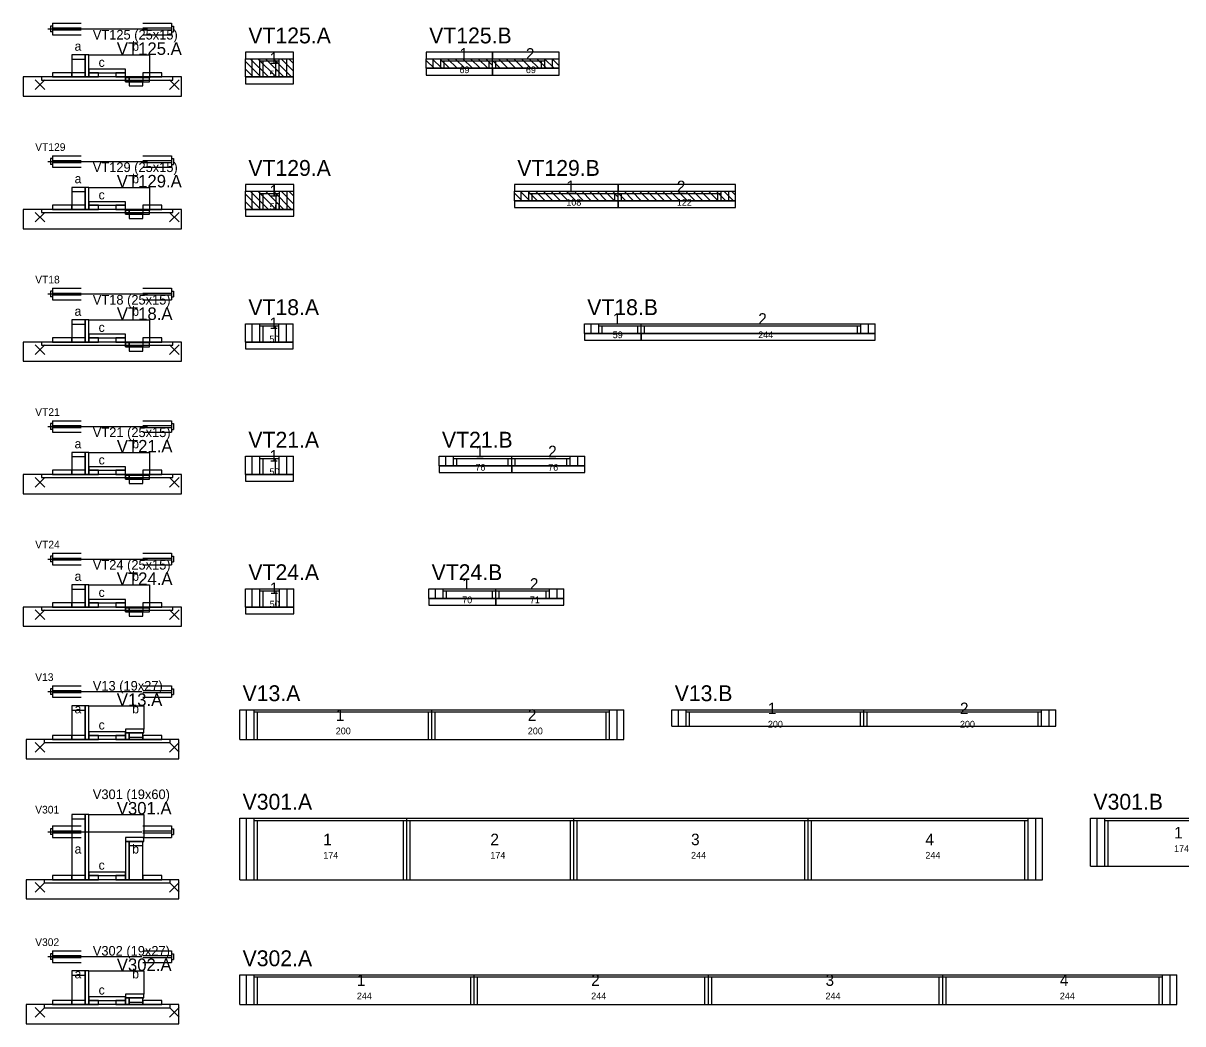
# Model space of a CAD drawing. Header units: metres. Extents: x -10 to 74425, y -2037 to 26.
# Drawn here: x 12252 to 13459, y -2008 to -966 of the extents above; entities that cross this region are included whole.
import ezdxf

# ---------------------------------------------------------------- set-up
doc = ezdxf.new("R2010")
doc.units = ezdxf.units.M
doc.layers.add('LABELS', color=3, linetype='Continuous')
doc.layers.add('VIGAS', color=7, linetype='Continuous')

msp = doc.modelspace()

# ---------------------------------------------------------------- linework, layer by layer
at = {"layer": 'VIGAS'}
for p, q in [((12282, -966), (12312, -966)), ((12282, -966), (12282, -978)), ((12376, -966), (12406, -966)), ((12406, -966), (12406, -978)), ((12277, -972), (12381, -972)), ((12280, -969), (12280, -975)), ((12282, -969), (12280, -969)), ((12282, -975), (12280, -975)), ((12282, -971), (12312, -971)), ((12282, -973), (12312, -973)), ((12282, -978), (12312, -978)), ((12376, -971), (12406, -971)), ((12376, -973), (12406, -973)), ((12376, -978), (12406, -978)), ((12406, -969), (12408, -969)), ((12406, -975), (12408, -975)), ((12408, -969), (12408, -975)), ((12483, -1003), (12533, -1003)), ((12483, -1022), (12483, -1003)), ((12499, -1022), (12483, -1006)), ((12491, -1022), (12483, -1014)), ((12507, -1022), (12488, -1003)), ((12490, -1022), (12490, -1003)), ((12515, -1022), (12496, -1003)), ((12498, -1022), (12498, -1003)), ((12498, -1005.2), (12518, -1005.2)), ((12501.5, -1022), (12501.5, -1005.2)), ((12523, -1022), (12504, -1003)), ((12531, -1022), (12512, -1003)), ((12514.5, -1022), (12514.5, -1005.2)), ((12518, -1022), (12518, -1003)), ((12533, -1016), (12520, -1003)), ((12526, -1022), (12526, -1003)), ((12533, -1008), (12528, -1003)), ((12533, -1022), (12533, -1003)), ((12671.3, -1003), (12740.3, -1003)), ((12671.3, -1013), (12671.3, -1003)), ((12679.3, -1013), (12671.3, -1005)), ((12671.3, -1013), (12740.3, -1013)), ((12671.3, -1013), (12671.3, -1013)), ((12687.3, -1013), (12677.3, -1003)), ((12678.3, -1013), (12678.3, -1003)), ((12695.3, -1013), (12685.3, -1003)), ((12686.3, -1013), (12686.3, -1003)), ((12686.3, -1005.2), (12740.3, -1005.2)), ((12686.3, -1013), (12689.8, -1013)), ((12689.8, -1013), (12689.8, -1005.2)), ((12703.3, -1013), (12693.3, -1003)), ((12711.3, -1013), (12701.3, -1003)), ((12719.3, -1013), (12709.3, -1003)), ((12727.3, -1013), (12717.3, -1003)), ((12735.3, -1013), (12725.3, -1003)), ((12740.3, -1010), (12733.3, -1003)), ((12736.8, -1013), (12736.8, -1005.2)), ((12736.8, -1013), (12740.3, -1013)), ((12740.3, -1013), (12740.3, -1003)), ((12740.3, -1013), (12740.3, -1003)), ((12740.3, -1003), (12809.6, -1003)), ((12740.3, -1013), (12740.3, -1003)), ((12740.3, -1013), (12740.3, -1003)), ((12740.3, -1013), (12740.3, -1003)), ((12748.3, -1013), (12740.3, -1005)), ((12740.3, -1005.2), (12794.6, -1005.2)), ((12740.3, -1013), (12809.6, -1013)), ((12740.3, -1013), (12743.8, -1013)), ((12740.3, -1013), (12740.3, -1013)), ((12743.8, -1013), (12743.8, -1005.2)), ((12756.3, -1013), (12746.3, -1003)), ((12764.3, -1013), (12754.3, -1003)), ((12772.3, -1013), (12762.3, -1003)), ((12780.3, -1013), (12770.3, -1003)), ((12788.3, -1013), (12778.3, -1003)), ((12796.3, -1013), (12786.3, -1003)), ((12791.1, -1013), (12791.1, -1005.2)), ((12791.1, -1013), (12794.6, -1013)), ((12804.3, -1013), (12794.3, -1003)), ((12794.6, -1013), (12794.6, -1003)), ((12809.6, -1010.3), (12802.3, -1003)), ((12802.6, -1013), (12802.6, -1003)), ((12809.6, -1013), (12809.6, -1003)), ((12264, -1035), (12274, -1025)), ((12264, -1025), (12274, -1035)), ((12404, -1035), (12414, -1025)), ((12404, -1025), (12414, -1035)), ((12483, -1022), (12533, -1022)), ((12483, -1022), (12483, -1022)), ((12498, -1022), (12501.5, -1022)), ((12514.5, -1022), (12518, -1022)), ((12277, -1110), (12381, -1110)), ((12280, -1107), (12280, -1113)), ((12282, -1107), (12280, -1107)), ((12282, -1104), (12312, -1104)), ((12282, -1104), (12282, -1116)), ((12282, -1109), (12312, -1109)), ((12376, -1104), (12406, -1104)), ((12376, -1109), (12406, -1109)), ((12406, -1104), (12406, -1116)), ((12406, -1107), (12408, -1107)), ((12408, -1107), (12408, -1113)), ((12282, -1113), (12280, -1113)), ((12282, -1111), (12312, -1111)), ((12282, -1116), (12312, -1116)), ((12376, -1111), (12406, -1111)), ((12376, -1116), (12406, -1116)), ((12406, -1113), (12408, -1113)), ((12483, -1141), (12533.3, -1141)), ((12483, -1160), (12483, -1141)), ((12499, -1160), (12483, -1144)), ((12507, -1160), (12488, -1141)), ((12490, -1160), (12490, -1141)), ((12515, -1160), (12496, -1141)), ((12498, -1160), (12498, -1141)), ((12498, -1143.2), (12518.3, -1143.2)), ((12501.5, -1160), (12501.5, -1143.2)), ((12523, -1160), (12504, -1141)), ((12531, -1160), (12512, -1141)), ((12514.8, -1160), (12514.8, -1143.2)), ((12518.3, -1160), (12518.3, -1141)), ((12533.3, -1154.3), (12520, -1141)), ((12526.3, -1160), (12526.3, -1141)), ((12533.3, -1146.3), (12528, -1141)), ((12533.3, -1160), (12533.3, -1141)), ((12763.1, -1141), (12871.2, -1141)), ((12763.1, -1151), (12763.1, -1141)), ((12771.1, -1151), (12763.1, -1143)), ((12779.1, -1151), (12769.1, -1141)), ((12770.1, -1151), (12770.1, -1141)), ((12787.1, -1151), (12777.1, -1141)), ((12778.1, -1151), (12778.1, -1141)), ((12778.1, -1143.2), (12871.2, -1143.2)), ((12781.6, -1151), (12781.6, -1143.2)), ((12795.1, -1151), (12785.1, -1141)), ((12803.1, -1151), (12793.1, -1141)), ((12811.1, -1151), (12801.1, -1141)), ((12819.1, -1151), (12809.1, -1141)), ((12827.1, -1151), (12817.1, -1141)), ((12835.1, -1151), (12825.1, -1141)), ((12843.1, -1151), (12833.1, -1141)), ((12851.1, -1151), (12841.1, -1141)), ((12859.1, -1151), (12849.1, -1141)), ((12867.1, -1151), (12857.1, -1141)), ((12871.2, -1147.1), (12865.1, -1141)), ((12867.7, -1151), (12867.7, -1143.2)), ((12871.2, -1151), (12871.2, -1141)), ((12871.2, -1151), (12871.2, -1141)), ((12871.2, -1141), (12993.2, -1141)), ((12871.2, -1151), (12871.2, -1141)), ((12871.2, -1151), (12871.2, -1141)), ((12871.2, -1151), (12871.2, -1141)), ((12879.2, -1151), (12871.2, -1143)), ((12871.2, -1143.2), (12978.2, -1143.2)), ((12874.7, -1151), (12874.7, -1143.2)), ((12887.2, -1151), (12877.2, -1141)), ((12895.2, -1151), (12885.2, -1141)), ((12903.2, -1151), (12893.2, -1141)), ((12911.2, -1151), (12901.2, -1141)), ((12919.2, -1151), (12909.2, -1141)), ((12927.2, -1151), (12917.2, -1141)), ((12935.2, -1151), (12925.2, -1141)), ((12943.2, -1151), (12933.2, -1141)), ((12951.2, -1151), (12941.2, -1141)), ((12959.2, -1151), (12949.2, -1141)), ((12967.2, -1151), (12957.2, -1141)), ((12975.2, -1151), (12965.2, -1141)), ((12983.2, -1151), (12973.2, -1141)), ((12974.7, -1151), (12974.7, -1143.2)), ((12978.2, -1151), (12978.2, -1141)), ((12991.2, -1151), (12981.2, -1141)), ((12986.2, -1151), (12986.2, -1141)), ((12993.2, -1145), (12989.2, -1141)), ((12993.2, -1151), (12993.2, -1141)), ((12491, -1160), (12483, -1152)), ((12763.1, -1151), (12871.2, -1151)), ((12763.1, -1151), (12763.1, -1151)), ((12778.1, -1151), (12781.6, -1151)), ((12867.7, -1151), (12871.2, -1151)), ((12871.2, -1151), (12993.2, -1151)), ((12871.2, -1151), (12874.7, -1151)), ((12871.2, -1151), (12871.2, -1151)), ((12974.7, -1151), (12978.2, -1151)), ((12264, -1173), (12274, -1163)), ((12264, -1163), (12274, -1173)), ((12404, -1173), (12414, -1163)), ((12404, -1163), (12414, -1173)), ((12483, -1160), (12533.3, -1160)), ((12483, -1160), (12483, -1160)), ((12498, -1160), (12501.5, -1160)), ((12514.8, -1160), (12518.3, -1160)), ((12282, -1242), (12312, -1242)), ((12282, -1242), (12282, -1254)), ((12376, -1242), (12406, -1242)), ((12406, -1242), (12406, -1254)), ((12277, -1248), (12381, -1248)), ((12280, -1245), (12280, -1251)), ((12282, -1245), (12280, -1245)), ((12282, -1251), (12280, -1251)), ((12282, -1247), (12312, -1247)), ((12282, -1249), (12312, -1249)), ((12282, -1254), (12312, -1254)), ((12376, -1247), (12406, -1247)), ((12376, -1249), (12406, -1249)), ((12376, -1254), (12406, -1254)), ((12406, -1245), (12408, -1245)), ((12406, -1251), (12408, -1251)), ((12408, -1245), (12408, -1251)), ((12483, -1279), (12532.8, -1279)), ((12483, -1298), (12483, -1279)), ((12490, -1298), (12490, -1279)), ((12498, -1298), (12498, -1279)), ((12517.8, -1298), (12517.8, -1279)), ((12525.8, -1298), (12525.8, -1279)), ((12532.8, -1298), (12532.8, -1279)), ((12835.9, -1279), (12894.9, -1279)), ((12835.9, -1289), (12835.9, -1279)), ((12842.9, -1289), (12842.9, -1279)), ((12850.9, -1289), (12850.9, -1279)), ((12894.9, -1289), (12894.9, -1279)), ((12894.9, -1289), (12894.9, -1279)), ((12894.9, -1279), (13138.8, -1279)), ((12894.9, -1289), (12894.9, -1279)), ((12894.9, -1289), (12894.9, -1279)), ((12894.9, -1289), (12894.9, -1279)), ((13123.8, -1289), (13123.8, -1279)), ((13131.8, -1289), (13131.8, -1279)), ((13138.8, -1289), (13138.8, -1279)), ((12498, -1281.2), (12517.8, -1281.2)), ((12501.5, -1298), (12501.5, -1281.2)), ((12514.3, -1298), (12514.3, -1281.2)), ((12835.9, -1289), (12894.9, -1289)), ((12850.9, -1281.2), (12894.9, -1281.2)), ((12850.9, -1289), (12854.4, -1289)), ((12854.4, -1289), (12854.4, -1281.2)), ((12891.4, -1289), (12891.4, -1281.2)), ((12891.4, -1289), (12894.9, -1289)), ((12894.9, -1281.2), (13123.8, -1281.2)), ((12894.9, -1289), (13138.8, -1289)), ((12894.9, -1289), (12898.4, -1289)), ((12898.4, -1289), (12898.4, -1281.2)), ((13120.3, -1289), (13120.3, -1281.2)), ((13120.3, -1289), (13123.8, -1289)), ((12264, -1311), (12274, -1301)), ((12264, -1301), (12274, -1311)), ((12404, -1311), (12414, -1301)), ((12404, -1301), (12414, -1311)), ((12483, -1298), (12532.8, -1298)), ((12498, -1298), (12501.5, -1298)), ((12514.3, -1298), (12517.8, -1298)), ((12277, -1386), (12381, -1386)), ((12280, -1383), (12280, -1389)), ((12282, -1383), (12280, -1383)), ((12282, -1380), (12312, -1380)), ((12282, -1380), (12282, -1392)), ((12282, -1385), (12312, -1385)), ((12282, -1387), (12312, -1387)), ((12376, -1380), (12406, -1380)), ((12376, -1385), (12406, -1385)), ((12376, -1387), (12406, -1387)), ((12406, -1380), (12406, -1392)), ((12406, -1383), (12408, -1383)), ((12408, -1383), (12408, -1389)), ((12282, -1389), (12280, -1389)), ((12282, -1392), (12312, -1392)), ((12376, -1392), (12406, -1392)), ((12406, -1389), (12408, -1389)), ((12483, -1417), (12532.9, -1417)), ((12483, -1436), (12483, -1417)), ((12490, -1436), (12490, -1417)), ((12498, -1436), (12498, -1417)), ((12498, -1419.2), (12517.9, -1419.2)), ((12501.5, -1436), (12501.5, -1419.2)), ((12514.4, -1436), (12514.4, -1419.2)), ((12517.9, -1436), (12517.9, -1417)), ((12525.9, -1436), (12525.9, -1417)), ((12532.9, -1436), (12532.9, -1417)), ((12684.6, -1417), (12760.2, -1417)), ((12684.6, -1427), (12684.6, -1417)), ((12691.6, -1427), (12691.6, -1417)), ((12699.6, -1427), (12699.6, -1417)), ((12699.6, -1419.2), (12760.2, -1419.2)), ((12703.1, -1427), (12703.1, -1419.2)), ((12756.7, -1427), (12756.7, -1419.2)), ((12760.2, -1427), (12760.2, -1417)), ((12760.2, -1427), (12760.2, -1417)), ((12760.2, -1417), (12836.2, -1417)), ((12760.2, -1427), (12760.2, -1417)), ((12760.2, -1427), (12760.2, -1417)), ((12760.2, -1427), (12760.2, -1417)), ((12760.2, -1419.2), (12821.2, -1419.2)), ((12763.7, -1427), (12763.7, -1419.2)), ((12817.7, -1427), (12817.7, -1419.2)), ((12821.2, -1427), (12821.2, -1417)), ((12829.2, -1427), (12829.2, -1417)), ((12836.2, -1427), (12836.2, -1417)), ((12483, -1436), (12532.9, -1436)), ((12498, -1436), (12501.5, -1436)), ((12514.4, -1436), (12517.9, -1436)), ((12684.6, -1427), (12760.2, -1427)), ((12699.6, -1427), (12703.1, -1427)), ((12756.7, -1427), (12760.2, -1427)), ((12760.2, -1427), (12836.2, -1427)), ((12760.2, -1427), (12763.7, -1427)), ((12817.7, -1427), (12821.2, -1427)), ((12264, -1449), (12274, -1439)), ((12264, -1439), (12274, -1449)), ((12404, -1449), (12414, -1439)), ((12404, -1439), (12414, -1449)), ((12280, -1521), (12280, -1527)), ((12282, -1521), (12280, -1521)), ((12282, -1518), (12312, -1518)), ((12282, -1518), (12282, -1530)), ((12376, -1518), (12406, -1518)), ((12406, -1518), (12406, -1530)), ((12406, -1521), (12408, -1521)), ((12408, -1521), (12408, -1527)), ((12277, -1524), (12381, -1524)), ((12282, -1527), (12280, -1527)), ((12282, -1523), (12312, -1523)), ((12282, -1525), (12312, -1525)), ((12282, -1530), (12312, -1530)), ((12376, -1523), (12406, -1523)), ((12376, -1525), (12406, -1525)), ((12376, -1530), (12406, -1530)), ((12406, -1527), (12408, -1527)), ((12483, -1555), (12533.4, -1555)), ((12483, -1574), (12483, -1555)), ((12490, -1574), (12490, -1555)), ((12498, -1574), (12498, -1555)), ((12498, -1557.2), (12518.4, -1557.2)), ((12501.5, -1574), (12501.5, -1557.2)), ((12514.9, -1574), (12514.9, -1557.2)), ((12518.4, -1574), (12518.4, -1555)), ((12526.4, -1574), (12526.4, -1555)), ((12533.4, -1574), (12533.4, -1555)), ((12673.8, -1555), (12743.6, -1555)), ((12673.8, -1565), (12673.8, -1555)), ((12680.8, -1565), (12680.8, -1555)), ((12688.8, -1565), (12688.8, -1555)), ((12688.8, -1557.2), (12743.6, -1557.2)), ((12692.3, -1565), (12692.3, -1557.2)), ((12740.1, -1565), (12740.1, -1557.2)), ((12743.6, -1565), (12743.6, -1555)), ((12743.6, -1565), (12743.6, -1555)), ((12743.6, -1555), (12814.6, -1555)), ((12743.6, -1565), (12743.6, -1555)), ((12743.6, -1565), (12743.6, -1555)), ((12743.6, -1565), (12743.6, -1555)), ((12743.6, -1557.2), (12799.6, -1557.2)), ((12747.1, -1565), (12747.1, -1557.2)), ((12796.1, -1565), (12796.1, -1557.2)), ((12799.6, -1565), (12799.6, -1555)), ((12807.6, -1565), (12807.6, -1555)), ((12814.6, -1565), (12814.6, -1555)), ((12673.8, -1565), (12743.6, -1565)), ((12688.8, -1565), (12692.3, -1565)), ((12740.1, -1565), (12743.6, -1565)), ((12743.6, -1565), (12814.6, -1565)), ((12743.6, -1565), (12747.1, -1565)), ((12796.1, -1565), (12799.6, -1565)), ((12264, -1587), (12274, -1577)), ((12264, -1577), (12274, -1587)), ((12404, -1587), (12414, -1577)), ((12404, -1577), (12414, -1587)), ((12483, -1574), (12533.4, -1574)), ((12498, -1574), (12501.5, -1574)), ((12514.9, -1574), (12518.4, -1574)), ((12277, -1662), (12375, -1662)), ((12280, -1659), (12280, -1665)), ((12282, -1659), (12280, -1659)), ((12282, -1665), (12280, -1665)), ((12282, -1656), (12312, -1656)), ((12282, -1656), (12282, -1668)), ((12282, -1661), (12312, -1661)), ((12282, -1663), (12312, -1663)), ((12376, -1656), (12406, -1656)), ((12376, -1661), (12406, -1661)), ((12376, -1663), (12406, -1663)), ((12406, -1656), (12406, -1668)), ((12406, -1659), (12408, -1659)), ((12406, -1665), (12408, -1665)), ((12408, -1659), (12408, -1665)), ((12282, -1668), (12312, -1668)), ((12376, -1668), (12406, -1668)), ((12477, -1681), (12677, -1681)), ((12477, -1712), (12477, -1681)), ((12484, -1712), (12484, -1681)), ((12492, -1712), (12492, -1681)), ((12492, -1683.2), (12677, -1683.2)), ((12495.5, -1712), (12495.5, -1683.2)), ((12673.5, -1712), (12673.5, -1683.2)), ((12677, -1712), (12677, -1681)), ((12677, -1712), (12677, -1681)), ((12677, -1681), (12877, -1681)), ((12677, -1712), (12677, -1681)), ((12677, -1712), (12677, -1681)), ((12677, -1712), (12677, -1681)), ((12677, -1683.2), (12862, -1683.2)), ((12680.5, -1712), (12680.5, -1683.2)), ((12858.5, -1712), (12858.5, -1683.2)), ((12862, -1712), (12862, -1681)), ((12870, -1712), (12870, -1681)), ((12877, -1712), (12877, -1681)), ((12927, -1681), (13127, -1681)), ((12927, -1698), (12927, -1681)), ((12934, -1698), (12934, -1681)), ((12942, -1698), (12942, -1681)), ((12942, -1683.2), (13127, -1683.2)), ((12945.5, -1698), (12945.5, -1683.2)), ((13123.5, -1698), (13123.5, -1683.2)), ((13127, -1698), (13127, -1681)), ((13127, -1698), (13127, -1681)), ((13127, -1681), (13327, -1681)), ((13127, -1698), (13127, -1681)), ((13127, -1698), (13127, -1681)), ((13127, -1698), (13127, -1681)), ((13127, -1683.2), (13312, -1683.2)), ((13130.5, -1698), (13130.5, -1683.2)), ((13308.5, -1698), (13308.5, -1683.2)), ((13312, -1698), (13312, -1681)), ((13320, -1698), (13320, -1681)), ((13327, -1698), (13327, -1681)), ((12927, -1698), (13127, -1698)), ((12942, -1698), (12945.5, -1698)), ((13123.5, -1698), (13127, -1698)), ((13127, -1698), (13327, -1698)), ((13127, -1698), (13130.5, -1698)), ((13308.5, -1698), (13312, -1698)), ((12477, -1712), (12677, -1712)), ((12492, -1712), (12495.5, -1712)), ((12673.5, -1712), (12677, -1712)), ((12677, -1712), (12877, -1712)), ((12677, -1712), (12680.5, -1712)), ((12858.5, -1712), (12862, -1712)), ((12264, -1725), (12274, -1715)), ((12264, -1715), (12274, -1725)), ((12404, -1725), (12414, -1715)), ((12404, -1715), (12414, -1725)), ((12477, -1794), (12651, -1794)), ((12477, -1858), (12477, -1794)), ((12484, -1858), (12484, -1794)), ((12492, -1858), (12492, -1794)), ((12492, -1796.2), (12651, -1796.2)), ((12495.5, -1858), (12495.5, -1796.2)), ((12647.5, -1858), (12647.5, -1796.2)), ((12651, -1858), (12651, -1794)), ((12651, -1858), (12651, -1794)), ((12651, -1794), (12825, -1794)), ((12651, -1858), (12651, -1794)), ((12651, -1858), (12651, -1794)), ((12651, -1858), (12651, -1794)), ((12651, -1796.2), (12825, -1796.2)), ((12654.5, -1858), (12654.5, -1796.2)), ((12821.5, -1858), (12821.5, -1796.2)), ((12825, -1858), (12825, -1794)), ((12825, -1858), (12825, -1794)), ((12825, -1794), (13069, -1794)), ((12825, -1858), (12825, -1794)), ((12825, -1858), (12825, -1794)), ((12825, -1858), (12825, -1794)), ((12825, -1796.2), (13069, -1796.2)), ((12828.5, -1858), (12828.5, -1796.2)), ((13065.5, -1858), (13065.5, -1796.2)), ((13069, -1858), (13069, -1794)), ((13069, -1858), (13069, -1794)), ((13069, -1794), (13313, -1794)), ((13069, -1858), (13069, -1794)), ((13069, -1858), (13069, -1794)), ((13069, -1858), (13069, -1794)), ((13069, -1796.2), (13298, -1796.2)), ((13072.5, -1858), (13072.5, -1796.2)), ((13294.5, -1858), (13294.5, -1796.2)), ((13298, -1858), (13298, -1794)), ((13306, -1858), (13306, -1794)), ((13313, -1858), (13313, -1794)), ((13363, -1794), (13537, -1794)), ((13363, -1844), (13363, -1794)), ((13370, -1844), (13370, -1794)), ((13378, -1844), (13378, -1794)), ((13378, -1796.2), (13537, -1796.2)), ((13381.5, -1844), (13381.5, -1796.2)), ((12277, -1808), (12375, -1808)), ((12280, -1805), (12280, -1811)), ((12282, -1805), (12280, -1805)), ((12282, -1811), (12280, -1811)), ((12282, -1802), (12312, -1802)), ((12282, -1802), (12282, -1814)), ((12282, -1807), (12312, -1807)), ((12282, -1809), (12312, -1809)), ((12376, -1802), (12406, -1802)), ((12376, -1807), (12406, -1807)), ((12376, -1809), (12406, -1809)), ((12406, -1802), (12406, -1814)), ((12406, -1805), (12408, -1805)), ((12406, -1811), (12408, -1811)), ((12408, -1805), (12408, -1811)), ((12282, -1814), (12312, -1814)), ((12376, -1814), (12406, -1814)), ((13363, -1844), (13537, -1844)), ((13378, -1844), (13381.5, -1844)), ((12477, -1858), (12651, -1858)), ((12492, -1858), (12495.5, -1858)), ((12647.5, -1858), (12651, -1858)), ((12651, -1858), (12825, -1858)), ((12651, -1858), (12654.5, -1858)), ((12821.5, -1858), (12825, -1858)), ((12825, -1858), (13069, -1858)), ((12825, -1858), (12828.5, -1858)), ((13065.5, -1858), (13069, -1858)), ((13069, -1858), (13313, -1858)), ((13069, -1858), (13072.5, -1858)), ((13294.5, -1858), (13298, -1858)), ((12264, -1871), (12274, -1861)), ((12264, -1861), (12274, -1871)), ((12404, -1871), (12414, -1861)), ((12404, -1861), (12414, -1871)), ((12282, -1932), (12312, -1932)), ((12282, -1932), (12282, -1944)), ((12376, -1932), (12406, -1932)), ((12406, -1932), (12406, -1944)), ((12277, -1938), (12375, -1938)), ((12280, -1935), (12280, -1941)), ((12282, -1935), (12280, -1935)), ((12282, -1941), (12280, -1941)), ((12282, -1937), (12312, -1937)), ((12282, -1939), (12312, -1939)), ((12282, -1944), (12312, -1944)), ((12376, -1937), (12406, -1937)), ((12376, -1939), (12406, -1939)), ((12376, -1944), (12406, -1944)), ((12406, -1935), (12408, -1935)), ((12406, -1941), (12408, -1941)), ((12408, -1935), (12408, -1941)), ((12477, -1957), (12721, -1957)), ((12477, -1988), (12477, -1957)), ((12484, -1988), (12484, -1957)), ((12492, -1988), (12492, -1957)), ((12492, -1959.2), (12721, -1959.2)), ((12495.5, -1988), (12495.5, -1959.2)), ((12717.5, -1988), (12717.5, -1959.2)), ((12721, -1988), (12721, -1957)), ((12721, -1988), (12721, -1957)), ((12721, -1957), (12965, -1957)), ((12721, -1988), (12721, -1957)), ((12721, -1988), (12721, -1957)), ((12721, -1988), (12721, -1957)), ((12721, -1959.2), (12965, -1959.2)), ((12724.5, -1988), (12724.5, -1959.2)), ((12961.5, -1988), (12961.5, -1959.2)), ((12965, -1988), (12965, -1957)), ((12965, -1988), (12965, -1957)), ((12965, -1957), (13209, -1957)), ((12965, -1988), (12965, -1957)), ((12965, -1988), (12965, -1957)), ((12965, -1988), (12965, -1957)), ((12965, -1959.2), (13209, -1959.2)), ((12968.5, -1988), (12968.5, -1959.2)), ((13205.5, -1988), (13205.5, -1959.2)), ((13209, -1988), (13209, -1957)), ((13209, -1988), (13209, -1957)), ((13209, -1957), (13453, -1957)), ((13209, -1988), (13209, -1957)), ((13209, -1988), (13209, -1957)), ((13209, -1988), (13209, -1957)), ((13209, -1959.2), (13438, -1959.2)), ((13212.5, -1988), (13212.5, -1959.2)), ((13434.5, -1988), (13434.5, -1959.2)), ((13438, -1988), (13438, -1957)), ((13446, -1988), (13446, -1957)), ((13453, -1988), (13453, -1957)), ((12264, -2001), (12274, -1991)), ((12264, -1991), (12274, -2001)), ((12404, -2001), (12414, -1991)), ((12404, -1991), (12414, -2001)), ((12477, -1988), (12721, -1988)), ((12492, -1988), (12495.5, -1988)), ((12717.5, -1988), (12721, -1988)), ((12721, -1988), (12965, -1988)), ((12721, -1988), (12724.5, -1988)), ((12961.5, -1988), (12965, -1988)), ((12965, -1988), (13209, -1988)), ((12965, -1988), (12968.5, -1988)), ((13205.5, -1988), (13209, -1988)), ((13209, -1988), (13453, -1988)), ((13209, -1988), (13212.5, -1988)), ((13434.5, -1988), (13438, -1988))]:
    msp.add_line(p, q, dxfattribs=at)
for points in [[(12302, -1022), (12316, -1022), (12316, -999), (12302, -999)], [(12302, -1003.4), (12316, -1003.4), (12316, -999), (12302, -999)], [(12316, -1022), (12320, -1022), (12320, -999), (12316, -999)], [(12320, -1014), (12320, -999), (12383, -999), (12383, -1023), (12358, -1023), (12358, -1014)], [(12483, -1003), (12533, -1003), (12533, -996), (12483, -996)], [(12671.3, -1003), (12740.3, -1003), (12740.3, -996), (12671.3, -996)], [(12740.3, -1003), (12809.6, -1003), (12809.6, -996), (12740.3, -996)], [(12320, -1017.6), (12358, -1017.6), (12358, -1014), (12320, -1014)], [(12671.3, -1020), (12740.3, -1020), (12740.3, -1013), (12671.3, -1013)], [(12740.3, -1020), (12809.6, -1020), (12809.6, -1013), (12740.3, -1013)], [(12251.5, -1042), (12416.5, -1042), (12416.5, -1022), (12251.5, -1022)], [(12270.5, -1025.2), (12407.5, -1025.2), (12407.5, -1022), (12270.5, -1022)], [(12282, -1022), (12302, -1022), (12302, -1017.6), (12282, -1017.6)], [(12302, -1022), (12316, -1022), (12316, -1017.6), (12302, -1017.6)], [(12320, -1022), (12330, -1022), (12330, -1017.6), (12320, -1017.6)], [(12348, -1022), (12358, -1022), (12358, -1017.6), (12348, -1017.6)], [(12358, -1022), (12362, -1022), (12362, -1027), (12358, -1027)], [(12358, -1027), (12383, -1027), (12383, -1023), (12358, -1023)], [(12362, -1022), (12376, -1022), (12376, -1027), (12362, -1027)], [(12376, -1022), (12396, -1022), (12396, -1017.6), (12376, -1017.6)], [(12483, -1029), (12533, -1029), (12533, -1022), (12483, -1022)], [(12362, -1031.4), (12376, -1031.4), (12376, -1027), (12362, -1027)], [(12483, -1141), (12533.3, -1141), (12533.3, -1134), (12483, -1134)], [(12763.1, -1141), (12871.2, -1141), (12871.2, -1134), (12763.1, -1134)], [(12871.2, -1141), (12993.2, -1141), (12993.2, -1134), (12871.2, -1134)], [(12302, -1160), (12316, -1160), (12316, -1137), (12302, -1137)], [(12302, -1141.4), (12316, -1141.4), (12316, -1137), (12302, -1137)], [(12316, -1160), (12320, -1160), (12320, -1137), (12316, -1137)], [(12320, -1152), (12320, -1137), (12383, -1137), (12383, -1161), (12358, -1161), (12358, -1152)], [(12282, -1160), (12302, -1160), (12302, -1155.6), (12282, -1155.6)], [(12302, -1160), (12316, -1160), (12316, -1155.6), (12302, -1155.6)], [(12320, -1155.6), (12358, -1155.6), (12358, -1152), (12320, -1152)], [(12320, -1160), (12330, -1160), (12330, -1155.6), (12320, -1155.6)], [(12348, -1160), (12358, -1160), (12358, -1155.6), (12348, -1155.6)], [(12376, -1160), (12396, -1160), (12396, -1155.6), (12376, -1155.6)], [(12763.1, -1158), (12871.2, -1158), (12871.2, -1151), (12763.1, -1151)], [(12871.2, -1158), (12993.2, -1158), (12993.2, -1151), (12871.2, -1151)], [(12251.5, -1180), (12416.5, -1180), (12416.5, -1160), (12251.5, -1160)], [(12270.5, -1163.2), (12407.5, -1163.2), (12407.5, -1160), (12270.5, -1160)], [(12358, -1160), (12362, -1160), (12362, -1165), (12358, -1165)], [(12358, -1165), (12383, -1165), (12383, -1161), (12358, -1161)], [(12362, -1160), (12376, -1160), (12376, -1165), (12362, -1165)], [(12362, -1169.4), (12376, -1169.4), (12376, -1165), (12362, -1165)], [(12483, -1167), (12533.3, -1167), (12533.3, -1160), (12483, -1160)], [(12302, -1298), (12316, -1298), (12316, -1275), (12302, -1275)], [(12302, -1279.4), (12316, -1279.4), (12316, -1275), (12302, -1275)], [(12316, -1298), (12320, -1298), (12320, -1275), (12316, -1275)], [(12320, -1290), (12320, -1275), (12383, -1275), (12383, -1299), (12358, -1299), (12358, -1290)], [(12320, -1293.6), (12358, -1293.6), (12358, -1290), (12320, -1290)], [(12835.9, -1296), (12894.9, -1296), (12894.9, -1289), (12835.9, -1289)], [(12894.9, -1296), (13138.8, -1296), (13138.8, -1289), (12894.9, -1289)], [(12251.5, -1318), (12416.5, -1318), (12416.5, -1298), (12251.5, -1298)], [(12270.5, -1301.2), (12407.5, -1301.2), (12407.5, -1298), (12270.5, -1298)], [(12282, -1298), (12302, -1298), (12302, -1293.6), (12282, -1293.6)], [(12302, -1298), (12316, -1298), (12316, -1293.6), (12302, -1293.6)], [(12320, -1298), (12330, -1298), (12330, -1293.6), (12320, -1293.6)], [(12348, -1298), (12358, -1298), (12358, -1293.6), (12348, -1293.6)], [(12358, -1298), (12362, -1298), (12362, -1303), (12358, -1303)], [(12358, -1303), (12383, -1303), (12383, -1299), (12358, -1299)], [(12362, -1298), (12376, -1298), (12376, -1303), (12362, -1303)], [(12362, -1307.4), (12376, -1307.4), (12376, -1303), (12362, -1303)], [(12376, -1298), (12396, -1298), (12396, -1293.6), (12376, -1293.6)], [(12483, -1305), (12532.8, -1305), (12532.8, -1298), (12483, -1298)], [(12302, -1436), (12316, -1436), (12316, -1413), (12302, -1413)], [(12302, -1417.4), (12316, -1417.4), (12316, -1413), (12302, -1413)], [(12316, -1436), (12320, -1436), (12320, -1413), (12316, -1413)], [(12320, -1428), (12320, -1413), (12383, -1413), (12383, -1437), (12358, -1437), (12358, -1428)], [(12251.5, -1456), (12416.5, -1456), (12416.5, -1436), (12251.5, -1436)], [(12270.5, -1439.2), (12407.5, -1439.2), (12407.5, -1436), (12270.5, -1436)], [(12282, -1436), (12302, -1436), (12302, -1431.6), (12282, -1431.6)], [(12302, -1436), (12316, -1436), (12316, -1431.6), (12302, -1431.6)], [(12320, -1431.6), (12358, -1431.6), (12358, -1428), (12320, -1428)], [(12320, -1436), (12330, -1436), (12330, -1431.6), (12320, -1431.6)], [(12348, -1436), (12358, -1436), (12358, -1431.6), (12348, -1431.6)], [(12358, -1436), (12362, -1436), (12362, -1441), (12358, -1441)], [(12358, -1441), (12383, -1441), (12383, -1437), (12358, -1437)], [(12362, -1436), (12376, -1436), (12376, -1441), (12362, -1441)], [(12376, -1436), (12396, -1436), (12396, -1431.6), (12376, -1431.6)], [(12483, -1443), (12532.9, -1443), (12532.9, -1436), (12483, -1436)], [(12684.6, -1434), (12760.2, -1434), (12760.2, -1427), (12684.6, -1427)], [(12760.2, -1434), (12836.2, -1434), (12836.2, -1427), (12760.2, -1427)], [(12362, -1445.4), (12376, -1445.4), (12376, -1441), (12362, -1441)], [(12302, -1574), (12316, -1574), (12316, -1551), (12302, -1551)], [(12302, -1555.4), (12316, -1555.4), (12316, -1551), (12302, -1551)], [(12316, -1574), (12320, -1574), (12320, -1551), (12316, -1551)], [(12320, -1566), (12320, -1551), (12383, -1551), (12383, -1575), (12358, -1575), (12358, -1566)], [(12282, -1574), (12302, -1574), (12302, -1569.6), (12282, -1569.6)], [(12302, -1574), (12316, -1574), (12316, -1569.6), (12302, -1569.6)], [(12320, -1569.6), (12358, -1569.6), (12358, -1566), (12320, -1566)], [(12320, -1574), (12330, -1574), (12330, -1569.6), (12320, -1569.6)], [(12348, -1574), (12358, -1574), (12358, -1569.6), (12348, -1569.6)], [(12376, -1574), (12396, -1574), (12396, -1569.6), (12376, -1569.6)], [(12673.8, -1572), (12743.6, -1572), (12743.6, -1565), (12673.8, -1565)], [(12743.6, -1572), (12814.6, -1572), (12814.6, -1565), (12743.6, -1565)], [(12251.5, -1594), (12416.5, -1594), (12416.5, -1574), (12251.5, -1574)], [(12270.5, -1577.2), (12407.5, -1577.2), (12407.5, -1574), (12270.5, -1574)], [(12358, -1574), (12362, -1574), (12362, -1579), (12358, -1579)], [(12358, -1579), (12383, -1579), (12383, -1575), (12358, -1575)], [(12362, -1574), (12376, -1574), (12376, -1579), (12362, -1579)], [(12362, -1583.4), (12376, -1583.4), (12376, -1579), (12362, -1579)], [(12483, -1581), (12533.4, -1581), (12533.4, -1574), (12483, -1574)], [(12302, -1712), (12316, -1712), (12316, -1677), (12302, -1677)], [(12302, -1681.4), (12316, -1681.4), (12316, -1677), (12302, -1677)], [(12316, -1712), (12320, -1712), (12320, -1677), (12316, -1677)], [(12320, -1704), (12320, -1677), (12377, -1677), (12377, -1701), (12358, -1701), (12358, -1704)], [(12358, -1705), (12377, -1705), (12377, -1701), (12358, -1701)], [(12254.5, -1732), (12413.5, -1732), (12413.5, -1712), (12254.5, -1712)], [(12273.5, -1715.2), (12404.5, -1715.2), (12404.5, -1712), (12273.5, -1712)], [(12282, -1712), (12302, -1712), (12302, -1707.6), (12282, -1707.6)], [(12302, -1712), (12316, -1712), (12316, -1707.6), (12302, -1707.6)], [(12320, -1707.6), (12358, -1707.6), (12358, -1704), (12320, -1704)], [(12320, -1712), (12330, -1712), (12330, -1707.6), (12320, -1707.6)], [(12348, -1712), (12358, -1712), (12358, -1707.6), (12348, -1707.6)], [(12358, -1712), (12362, -1712), (12362, -1705), (12358, -1705)], [(12362, -1712), (12376, -1712), (12376, -1705), (12362, -1705)], [(12362, -1709.4), (12376, -1709.4), (12376, -1705), (12362, -1705)], [(12376, -1712), (12396, -1712), (12396, -1707.6), (12376, -1707.6)], [(12302, -1858), (12316, -1858), (12316, -1790), (12302, -1790)], [(12302, -1794.4), (12316, -1794.4), (12316, -1790), (12302, -1790)], [(12316, -1858), (12320, -1858), (12320, -1790), (12316, -1790)], [(12320, -1850), (12320, -1790), (12377, -1790), (12377, -1814), (12358, -1814), (12358, -1850)], [(12358, -1818), (12377, -1818), (12377, -1814), (12358, -1814)], [(12358, -1858), (12362, -1858), (12362, -1818), (12358, -1818)], [(12362, -1858), (12376, -1858), (12376, -1818), (12362, -1818)], [(12362, -1822.4), (12376, -1822.4), (12376, -1818), (12362, -1818)], [(12254.5, -1878), (12413.5, -1878), (12413.5, -1858), (12254.5, -1858)], [(12273.5, -1861.2), (12404.5, -1861.2), (12404.5, -1858), (12273.5, -1858)], [(12282, -1858), (12302, -1858), (12302, -1853.6), (12282, -1853.6)], [(12302, -1858), (12316, -1858), (12316, -1853.6), (12302, -1853.6)], [(12320, -1853.6), (12358, -1853.6), (12358, -1850), (12320, -1850)], [(12320, -1858), (12330, -1858), (12330, -1853.6), (12320, -1853.6)], [(12348, -1858), (12358, -1858), (12358, -1853.6), (12348, -1853.6)], [(12376, -1858), (12396, -1858), (12396, -1853.6), (12376, -1853.6)], [(12302, -1988), (12316, -1988), (12316, -1953), (12302, -1953)], [(12302, -1957.4), (12316, -1957.4), (12316, -1953), (12302, -1953)], [(12316, -1988), (12320, -1988), (12320, -1953), (12316, -1953)], [(12320, -1980), (12320, -1953), (12377, -1953), (12377, -1977), (12358, -1977), (12358, -1980)], [(12320, -1983.6), (12358, -1983.6), (12358, -1980), (12320, -1980)], [(12358, -1981), (12377, -1981), (12377, -1977), (12358, -1977)], [(12254.5, -2008), (12413.5, -2008), (12413.5, -1988), (12254.5, -1988)], [(12273.5, -1991.2), (12404.5, -1991.2), (12404.5, -1988), (12273.5, -1988)], [(12282, -1988), (12302, -1988), (12302, -1983.6), (12282, -1983.6)], [(12302, -1988), (12316, -1988), (12316, -1983.6), (12302, -1983.6)], [(12320, -1988), (12330, -1988), (12330, -1983.6), (12320, -1983.6)], [(12348, -1988), (12358, -1988), (12358, -1983.6), (12348, -1983.6)], [(12358, -1988), (12362, -1988), (12362, -1981), (12358, -1981)], [(12362, -1988), (12376, -1988), (12376, -1981), (12362, -1981)], [(12362, -1985.4), (12376, -1985.4), (12376, -1981), (12362, -1981)], [(12376, -1988), (12396, -1988), (12396, -1983.6), (12376, -1983.6)]]:
    msp.add_lwpolyline(points, close=True, dxfattribs=at)

# ---------------------------------------------------------------- texts
at = {"layer": 'LABELS'}
for s, p in [('VT129', (12264, -1099)), ('VT18', (12264, -1237)), ('VT21', (12264, -1375)), ('VT24', (12264, -1513)), ('V13', (12264, -1651)), ('V301', (12264, -1789)), ('V302', (12264, -1927))]:
    msp.add_text(s, height=8, dxfattribs=at).set_placement(p)
at = {"layer": 'VIGAS'}
for s, height, p in [('VT125 (25x15)', 10, (12324, -983)), ('VT125.A', 16.5, (12486, -987)), ('VT125.B', 16.5, (12674.3, -987)), ('a', 9.6, (12305, -994.7)), ('VT125.A', 13, (12349, -999)), ('b', 9.6, (12365, -994.7)), ('1', 12, (12508, -1008.5)), ('1', 12, (12705.8, -1004)), ('2', 12, (12775, -1004)), ('c', 9.6, (12330, -1011.5)), ('69', 7, (12705.8, -1018)), ('69', 7, (12775, -1018)), ('50', 7, (12508, -1022.5)), ('VT129 (25x15)', 10, (12324, -1121)), ('VT129.A', 16.5, (12486, -1125)), ('VT129.B', 16.5, (12766.1, -1125)), ('b', 9.6, (12365, -1132.7)), ('a', 9.6, (12305, -1132.7)), ('VT129.A', 13, (12349, -1137)), ('1', 12, (12508.1, -1146.5)), ('1', 12, (12817.1, -1142)), ('2', 12, (12932.2, -1142)), ('c', 9.6, (12330, -1149.5)), ('50', 7, (12508.1, -1160.5)), ('108', 7, (12817.1, -1156)), ('122', 7, (12932.2, -1156)), ('VT18 (25x15)', 10, (12324, -1259)), ('VT18.A', 16.5, (12486, -1270)), ('VT18.B', 16.5, (12838.9, -1270)), ('a', 9.6, (12305, -1270.7)), ('VT18.A', 13, (12349, -1275)), ('b', 9.6, (12365, -1270.7)), ('2', 12, (13016.9, -1280)), ('c', 9.6, (12330, -1287.5)), ('1', 12, (12507.9, -1284.5)), ('1', 12, (12865.4, -1280)), ('50', 7, (12507.9, -1298.5)), ('59', 7, (12865.4, -1294)), ('244', 7, (13016.9, -1294)), ('VT21 (25x15)', 10, (12324, -1397)), ('VT21.A', 13, (12349, -1413)), ('b', 9.6, (12365, -1408.7)), ('VT21.A', 16.5, (12486, -1408)), ('VT21.B', 16.5, (12687.6, -1408)), ('a', 9.6, (12305, -1408.7)), ('1', 12, (12508, -1422.5)), ('1', 12, (12722.4, -1418)), ('2', 12, (12798.2, -1418)), ('c', 9.6, (12330, -1425.5)), ('76', 7, (12722.4, -1432)), ('76', 7, (12798.2, -1432)), ('50', 7, (12508, -1436.5)), ('VT24 (25x15)', 10, (12324, -1535)), ('VT24.A', 16.5, (12486, -1546)), ('VT24.B', 16.5, (12676.8, -1546)), ('a', 9.6, (12305, -1546.7)), ('VT24.A', 13, (12349, -1551)), ('b', 9.6, (12365, -1546.7)), ('1', 12, (12708.7, -1556)), ('2', 12, (12779.1, -1556)), ('c', 9.6, (12330, -1563.5)), ('1', 12, (12508.2, -1560.5)), ('50', 7, (12508.2, -1574.5)), ('70', 7, (12708.7, -1570)), ('71', 7, (12779.1, -1570)), ('V13 (19x27)', 10, (12324, -1661)), ('V13.A', 13, (12349, -1677)), ('V13.A', 16.5, (12480, -1672)), ('V13.B', 16.5, (12930, -1672)), ('a', 9.6, (12305, -1684.7)), ('b', 9.6, (12365, -1684.7)), ('1', 12, (13027, -1685.5)), ('2', 12, (13227, -1685.5)), ('1', 12, (12577, -1692.5)), ('2', 12, (12777, -1692.5)), ('c', 9.6, (12330, -1701.5)), ('200', 7, (12577, -1706.5)), ('200', 7, (12777, -1706.5)), ('200', 7, (13027, -1699.5)), ('200', 7, (13227, -1699.5)), ('V301 (19x60)', 10, (12324, -1774)), ('V301.A', 16.5, (12480, -1785)), ('V301.B', 16.5, (13366, -1785)), ('V301.A', 13, (12349, -1790)), ('1', 12, (12564, -1822)), ('2', 12, (12738, -1822)), ('3', 12, (12947, -1822)), ('4', 12, (13191, -1822)), ('1', 12, (13450, -1815)), ('a', 9.6, (12305, -1830.7)), ('b', 9.6, (12365, -1830.7)), ('174', 7, (13450, -1829)), ('174', 7, (12564, -1836)), ('174', 7, (12738, -1836)), ('244', 7, (12947, -1836)), ('244', 7, (13191, -1836)), ('c', 9.6, (12330, -1847.5)), ('V302 (19x27)', 10, (12324, -1937)), ('V302.A', 16.5, (12480, -1948)), ('V302.A', 13, (12349, -1953)), ('a', 9.6, (12305, -1960.7)), ('b', 9.6, (12365, -1960.7)), ('1', 12, (12599, -1968.5)), ('2', 12, (12843, -1968.5)), ('3', 12, (13087, -1968.5)), ('4', 12, (13331, -1968.5)), ('c', 9.6, (12330, -1977.5)), ('244', 7, (12599, -1982.5)), ('244', 7, (12843, -1982.5)), ('244', 7, (13087, -1982.5)), ('244', 7, (13331, -1982.5))]:
    msp.add_text(s, height=height, dxfattribs=at).set_placement(p)

doc.saveas('drawing.dxf')
